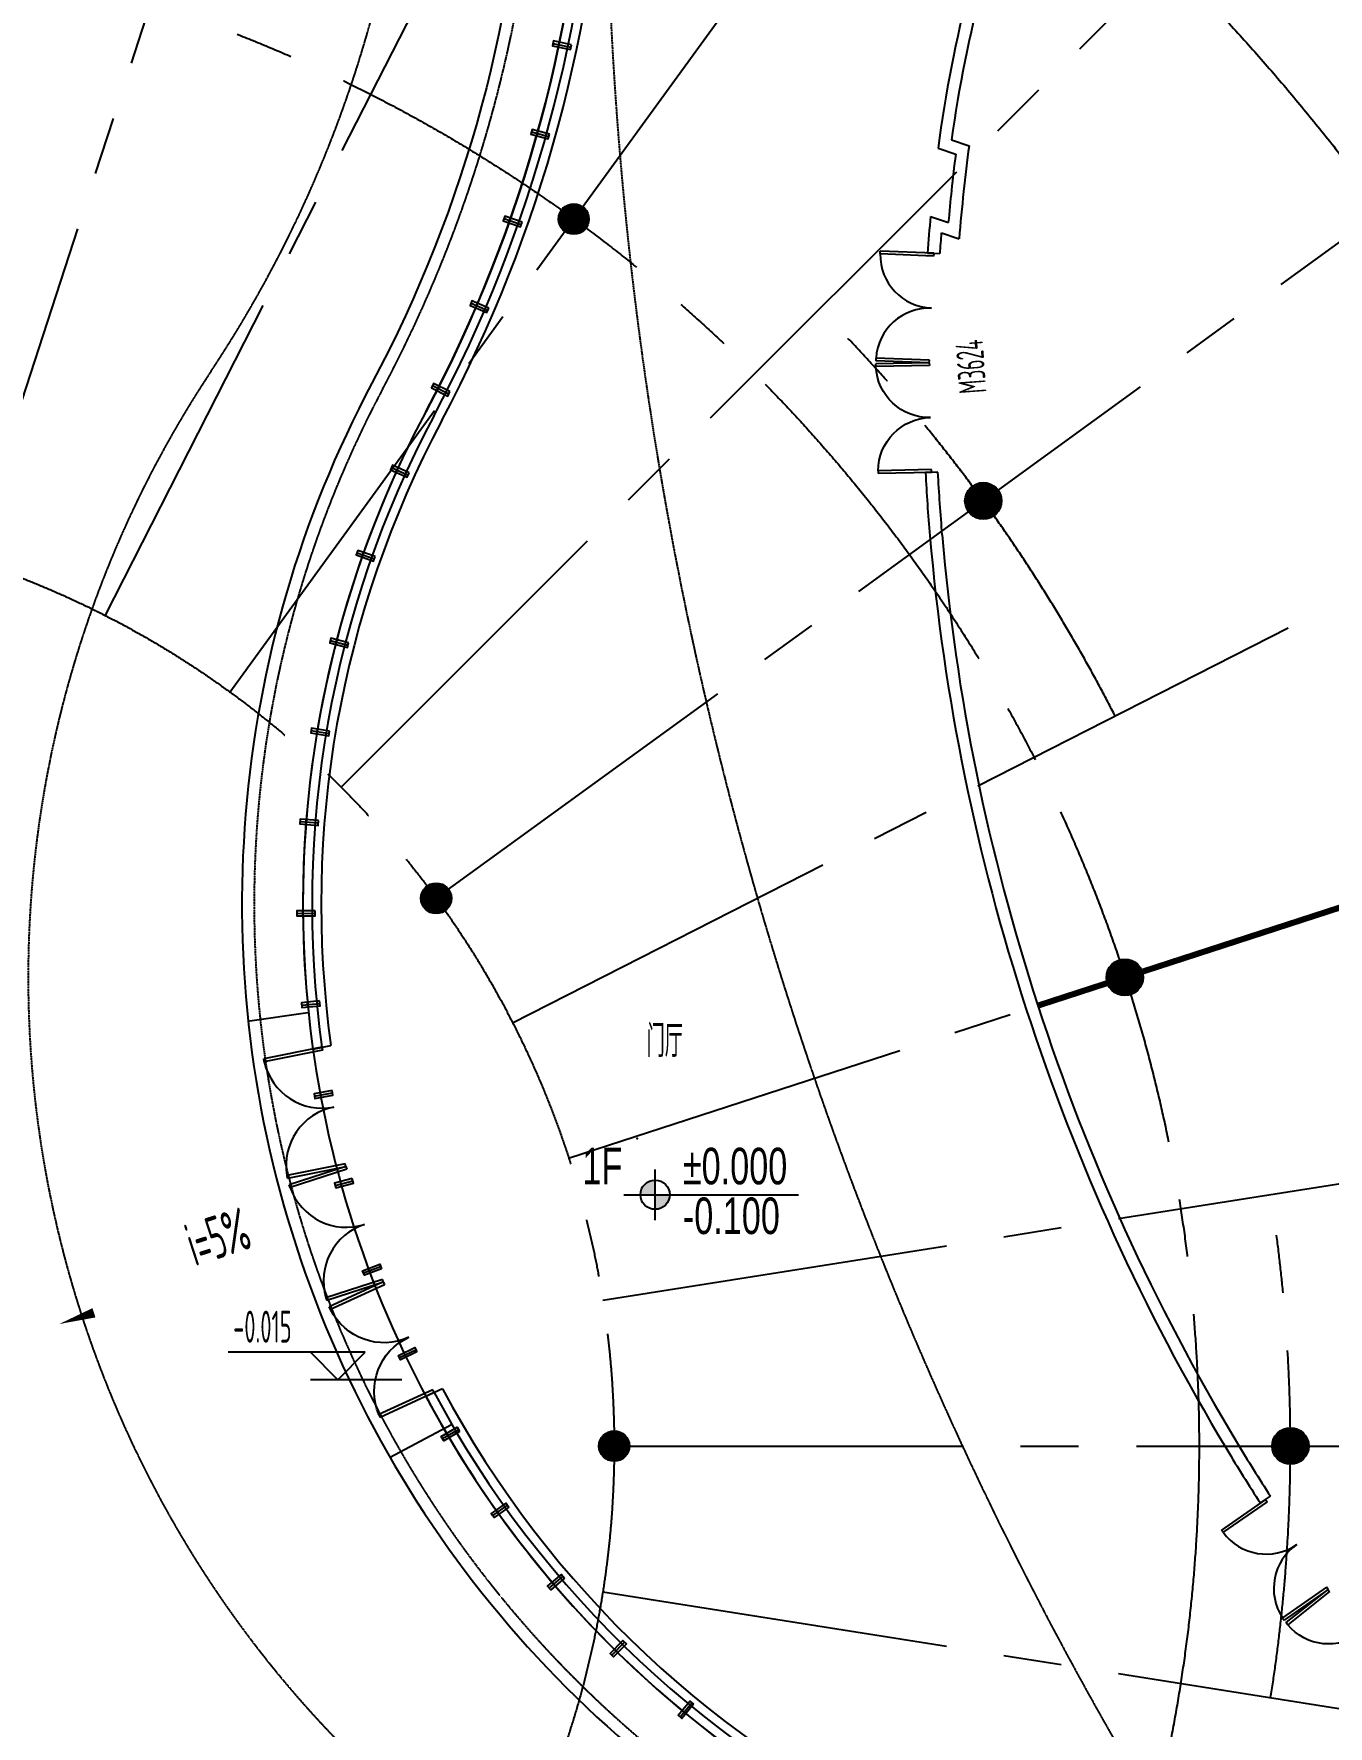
# Model space of a CAD drawing. Extents: x 104132 to 3338343, y -1228862 to 1409848.
# Drawn here: x 218762 to 240007, y 92128 to 119913 of the extents above; entities that cross this region are included whole.
import ezdxf
from ezdxf.enums import TextEntityAlignment as Align

# ---------------------------------------------------------------- set-up
doc = ezdxf.new("R2010")
doc.units = 0
for name, pattern in [('CENTER', [50.8, 31.75, -6.35, 6.35, -6.35]), ('CENTER2', [28.575, 19.05, -3.175, 3.175, -3.175]), ('DASH', [0.35, 0.25, -0.1])]:
    doc.linetypes.add(name, pattern=pattern)
doc.layers.get('0').update_dxf_attribs({"color": 8})
for name, color, linetype in [('#标注', 8, 'Continuous'), ('#轴线', 8, 'CENTER2'), ('A-AL', 8, 'Continuous'), ('A-COLS-PLAN-S', 8, 'Continuous'), ('A-FLOR-OVHD', 8, 'DASH'), ('A-GLAZ', 8, 'Continuous'), ('A-ROOF-DRAN', 8, 'Continuous'), ('A-SYMB', 8, 'Continuous'), ('ACS_挡烟垂壁', 8, 'DASH'), ('C-NAME', 8, 'Continuous'), ('COLUMN', 8, 'Continuous'), ('dim', 8, 'Continuous'), ('DIM_ELEV', 8, 'Continuous'), ('DIM_SYMB', 8, 'Continuous'), ('DOTE', 8, 'CENTER'), ('PUB_HATCH', 8, 'Continuous'), ('WALL', 8, 'Continuous'), ('WINDOW', 8, 'Continuous'), ('WINDOW_TEXT', 8, 'Continuous'), ('建-屋面看线', 8, 'Continuous')]:
    doc.layers.add(name, color=color, linetype=linetype)
doc.layers.add('结构板边线', color=8, linetype='Continuous', plot=False)
doc.styles.add('ECADI', font='jrs.shx', dxfattribs={"width": 0.7, "bigfont": 'hztxt.shx'})
doc.styles.add('XD2008', font='xd-hzs.shx', dxfattribs={"width": 0.7, "bigfont": 'xd-hztxt.shx'})

# ---------------------------------------------------------------- blocks, each defined once
blk = doc.blocks.new('轴网20240313')
at = {"layer": '#标注', "ltscale": 300}
blk.add_circle((571467.9, -147345.9), 64700, dxfattribs=at)
at = {"layer": '#轴线', "ltscale": 300}
for p, q in [((576195.8, -132794.7), (592388.3, -82959.4)), ((578413.9, -133713.5), (602203, -87024.7)), ((580461, -134967.9), (611260.9, -92575.4)), ((582286.6, -136527.2), (619339, -99474.8)), ((583845.8, -138352.8), (626238.3, -107552.8)), ((585100.3, -140399.8), (631789, -116610.7)), ((586019, -142617.9), (635854.4, -126425.4)), ((586579.5, -144952.4), (638334.4, -136755.3)), ((586767.9, -147345.9), (639167.9, -147345.9)), ((586579.5, -149739.3), (638334.4, -157936.5))]:
    blk.add_line(p, q, dxfattribs=at)
for radius in [64700, 63300, 57500, 53700, 44100, 34500, 24900, 15300]:
    blk.add_circle((571467.9, -147345.9), radius, dxfattribs=at)
for start, end in [(27, 45), (351, 9)]:
    blk.add_arc((571467.9, -147345.9), 26400, start, end, dxfattribs=at)
blk = doc.blocks.new('_YZH')
blk.add_circle((0, 0), 0.5)
at = {"layer": 'PUB_HATCH', "const_width": 0.5}
blk.add_lwpolyline([(-0.25, 0, 1), (0.25, 0, 1)], format="xyb", close=True, dxfattribs=at)
blk = doc.blocks.new('二层柱网0313')
at = {"layer": 'A-COLS-PLAN-S'}
for p, xscale, yscale, zscale in [((836104, -327201), 500, 500, 500), ((842826, -331828), 500, 500, 500), ((833846, -338353), 500, 500, 500), ((845149, -339651), 600, 600, 600), ((836768, -347346), 500, 500, 500), ((847868, -347346), 500, 500, 500)]:
    blk.add_blockref('_YZH', p, dxfattribs=dict(at, xscale=xscale, yscale=yscale, zscale=zscale))
blk = doc.blocks.new('smg')
blk.add_lwpolyline([(-40, 200), (-40, -100), (40, -100), (40, 200)], close=True)
for points in [[(40, 0), (-40, 0)], [(0, -100), (0, 200)]]:
    blk.add_lwpolyline(points)
blk = doc.blocks.new('ECADI-TAG-HGHT')
h = blk.add_hatch(color=256)
h.paths.add_polyline_path([(0, 0), (0, -1.2, 0.414214), (1.2, 0)])
h.paths.add_polyline_path([(0, 1.2, 0.414214), (-1.2, 0), (0, 0)])
for p, q in [((0, -2.08), (0, 2.08)), ((-2.57, 0), (11.77, 0))]:
    blk.add_line(p, q)
blk.add_circle((0, 0), 1.2)
blk.add_point((-1.48, 4.6))
at = {"style": 'ECADI', "width": 0.7}
blk.add_attdef('FL', text='', height=3, dxfattribs=at).set_placement((-2.69, 0.85), align=Align.RIGHT)
for tag, p in [('F.F.L.', (2.28, 0.85)), ('T.O.S.', (2.28, -3.23))]:
    blk.add_attdef(tag, p, '', height=3, dxfattribs=at)
blk = doc.blocks.new('$DorLib2D$00000002')
for p, q in [((-0.5, 0), (-0.5, 0.4875)), ((-0.475, 0.4875), (-0.5, 0.4875)), ((-0.475, 0), (-0.475, 0.4875)), ((0.475, 0), (0.475, 0.4875)), ((0.475, 0.4875), (0.5, 0.4875)), ((0.5, 0), (0.5, 0.4875)), ((-0.5, 0), (-0.475, 0)), ((0.5, 0), (0.475, 0))]:
    blk.add_line(p, q)
for centre, start, end in [((-0.4875, 0), 0, 88.53072), ((0.4875, 0), 91.46928, 180)]:
    blk.add_arc(centre, 0.4875, start, end)
blk = doc.blocks.new('A$Cd9e584bd')
at = {"layer": 'A-FLOR-OVHD', "ltscale": 5}
blk.add_lwpolyline([(17328, -53041, 0.683049), (19906, -7471, -0.431954), (11500, 17355, 0.480345), (-2084, 48900, 0.282623), (-41296, 37527)], format="xyb", dxfattribs=at)
blk.add_lwpolyline([(17859, -9338, -0.491558), (8685, 17650, 0.529409), (-3822, 48276, 0.308031), (-46526, 30806, 0.003255), (-46923, 30198, 0.451416), (-43732, 18941, -0.504114), (-37341, -14213, 0.431774), (-35254, -43253, 0.257237), (17725, -52910, 0.71729)], format="xyb", close=True, dxfattribs=at)
blk.add_circle((0, 0), 65000, dxfattribs=at)
blk.add_arc((78170, 26502), 63000, 179.2098, 219.41431, dxfattribs=at)
at = {"layer": 'A-GLAZ'}
for p, q in [((10356, 6517), (10651, 6576)), ((12482, 940), (12209, 815))]:
    blk.add_line(p, q, dxfattribs=at)
for centre, radius, start, end in [((-7922, 27689), 22950, 331.983, 74.6112), ((-7922, 27689), 23100, 331.983, 74.6112), ((-7922, 27689), 22800, 331.983, 74.6112), ((27390, 8900), 17200, 151.983, 187.9625), ((27390, 8900), 17050, 151.983, 187.9332), ((27390, 8900), 16900, 151.983, 187.9033), ((27390, 8900), 17050, 194.658, 194.6773), ((27390, 8900), 17050, 201.3624, 201.3817), ((27390, 8900), 17050, 208.0668, 245.4315), ((27390, 8900), 16900, 208.0967, 245.4315), ((27390, 8900), 17200, 208.0375, 245.4315)]:
    blk.add_arc(centre, radius, start, end, dxfattribs=at)
at = {"layer": 'A-ROOF-DRAN'}
for points in [[(-40305, 44536, 0.38455), (-35251, 43908, -0.223394), (-1872, 49672, -0.480345), (12206, 16979, 0.431954), (20239, -6743, -0.191209), (33156, -20221, 0.310437), (47154, -29442, 0.310437)], [(-41061, 43882, 0.38455), (-34678, 43089, -0.223394), (-2137, 48707, -0.480345), (11323, 17449, 0.431954), (19823, -7653, -0.191209), (32229, -20598, 0.20502), (41068, -29343, 0.177552)]]:
    blk.add_lwpolyline(points, format="xyb", dxfattribs=at)
for points in [[(10273, 7111), (9283, 6973)], [(12628, 348), (11613, -193)]]:
    blk.add_lwpolyline(points, dxfattribs=at)
at = {"layer": 'ACS_挡烟垂壁', "const_width": 100}
blk.add_lwpolyline([(22255, 7231), (45005, 14623)], dxfattribs=at)
at = {"layer": 'DIM_ELEV'}
for p, q in [((11213, 1539), (8963, 1539)), ((10763, 1089), (10313, 1539)), ((10763, 1089), (11213, 1539)), ((11813, 1089), (10313, 1089))]:
    blk.add_line(p, q, dxfattribs=at)
at = {"layer": 'DIM_SYMB'}
blk.add_lwpolyline([(9587, 3106, 0, 0, 0), (6190, 2003, 0, 160, 0), (6761, 2188, 0, 0, 0)], format="xyseb", dxfattribs=at)
at = {"layer": 'WALL'}
for p, q in [((20836, 21445), (21126, 21348)), ((20616, 21308), (20905, 21211)), ((20492, 20189), (20785, 20091)), ((20670, 19919), (20963, 19821)), ((20444, 19586), (20644, 19579)), ((20610, 15988), (20410, 15984)), ((25907, -935), (26071, -821))]:
    blk.add_line(p, q, dxfattribs=at)
for centre, radius, start, end in [((43004, 18330), 22586, 158.6396, 172.4246), ((43004, 18330), 22386, 158.6292, 172.0025), ((43004, 18330), 22286, 172.5738, 174.1129), ((43004, 18330), 22086, 172.1472, 174.1138), ((49972, 17506), 29302, 173.9072, 174.9389), ((49972, 17506), 29102, 173.9065, 175.4386), ((49972, 17506), 29602, 174.7999, 175.9702), ((49972, 17506), 29402, 175.2932, 175.9583), ((49972, 17506), 29602, 182.9478, 184.9646), ((49972, 17506), 29402, 182.9597, 184.9647), ((55015, 17926), 34662, 184.9347, 198.0796), ((55015, 17926), 34462, 184.9347, 198.0801), ((55045, 17835), 34462, 197.9199, 211.0653), ((55045, 17835), 34662, 197.9204, 211.0653), ((50718, 15210), 29402, 211.0353, 213.0403), ((50718, 15210), 29602, 211.0354, 213.0522)]:
    blk.add_arc(centre, radius, start, end, dxfattribs=at)
at = {"layer": '结构板边线', "ltscale": 2}
blk.add_lwpolyline([(48650, -29337, 0.294882), (60991, -19059, 0.739113), (-39797, 49994, 0.96959), (-35251, 43908, -0.223394), (-1872, 49672, -0.480345), (12206, 16979, 0.431954), (20239, -6743, -0.191209), (33156, -20221, 0.310437), (47154, -29442, 0.310437)], format="xyb", dxfattribs=at)
at = {"layer": 'A-AL'}
for p, rotation in [((14393, 23009), 258.1554575070902), ((14037, 21552), 254.385998328598), ((13586, 20122), 250.6165391501058), ((13042, 18724), 246.8470799716136), ((12407, 17366), 243.0776207931213), ((11736, 16025), 245.5286302558611), ((11174, 14634), 250.5253552133974), ((10737, 13200), 255.5220801709336), ((10425, 11733), 260.51880512847), ((10243, 10245), 265.5155300860062), ((10191, 8746), 270.5122550435424), ((10270, 7248), 275.5089800010787), ((10479, 5764), 280.505704958615), ((10816, 4302), 285.5024299161512)]:
    blk.add_blockref('smg', p, dxfattribs=dict(at, rotation=rotation))
for p, xscale, rotation in [((11279, 2877), -1, 290.49757008385), ((11865, 1496), -1, 295.4942950413862), ((12569, 172), -1, 300.4910199989224), ((13386, -1085), -1, 305.4877449564588), ((14308, -2267), -1, 310.484469913995), ((15331, -3364), -0.9999999999999976, 315.4811948715312), ((16445, -4368), -1, 320.4779198290676)]:
    blk.add_blockref('smg', p, dxfattribs=dict(at, xscale=xscale, rotation=rotation))
at = {"layer": 'A-SYMB', "xscale": 200, "yscale": 200, "zscale": 200}
blk.add_blockref('ECADI-TAG-HGHT', (15971, 4127), dxfattribs=at).add_auto_attribs({'F.F.L.': '%%p0.000', 'T.O.S.': '-0.100', 'FL': '1F'})
at = {"layer": 'COLUMN', "xscale": 600, "yscale": 600, "zscale": 600}
for p in [(21358, 15518), (23681, 7695), (26400, 0)]:
    blk.add_blockref('_YZH', p, dxfattribs=at)
at = {"layer": 'WINDOW'}
for p, xscale, yscale, zscale, rotation in [((20508, 18683), 1800, 1800, -1800, 87.7124672528954), ((20491, 16886), -1800, 1800, 1800, 91.20556263138425), ((10699, 5566), 2000.000000000004, 2000.000000000004, -2000, 101.2955726959585), ((11203, 3640), 2000.000000000006, 2000.000000000006, -2000, 108.0000000000012), ((11928, 1786), -2000, 1999.999999999999, 2000, 114.7044273040418), ((26503, -1617), 1800, 1800, -1800, 124.7944455775983), ((27573, -3061), -1800, 1800, 1800, 128.2875407898815)]:
    blk.add_blockref('$DorLib2D$00000002', p, dxfattribs=dict(at, xscale=xscale, yscale=yscale, zscale=zscale, rotation=rotation))
at = {"layer": '建-屋面看线'}
blk.add_blockref('二层柱网0313', (-821468, 347346), dxfattribs=at)
at = {"layer": 'C-NAME', "style": 'XD2008', "width": 0.6}
blk.add_text('门厅', height=525, dxfattribs=at).set_placement((15831, 6387))
at = {"layer": 'DIM_ELEV', "style": 'XD2008', "width": 0.6}
blk.add_text('-0.015', height=525, dxfattribs=at).set_placement((9046, 1697))
at = {"layer": 'DIM_SYMB', "style": 'XD2008', "width": 0.6}
blk.add_text('i=5%', height=700, rotation=18, dxfattribs=at).set_placement((8416, 2947))
at = {"layer": 'WINDOW_TEXT', "style": 'XD2008', "width": 0.6}
blk.add_text('M3624', height=450, rotation=94.2184, dxfattribs=at).set_placement((21412, 17298))

msp = doc.modelspace()

# ---------------------------------------------------------------- block references
at = {"layer": 'dim', "ltscale": 300}
msp.add_blockref('A$Cd9e584bd', (212988, 96727), dxfattribs=at)
at = {"layer": 'DOTE'}
msp.add_blockref('轴网20240313', (-358480, 244073), dxfattribs=at)

doc.saveas('drawing.dxf')
